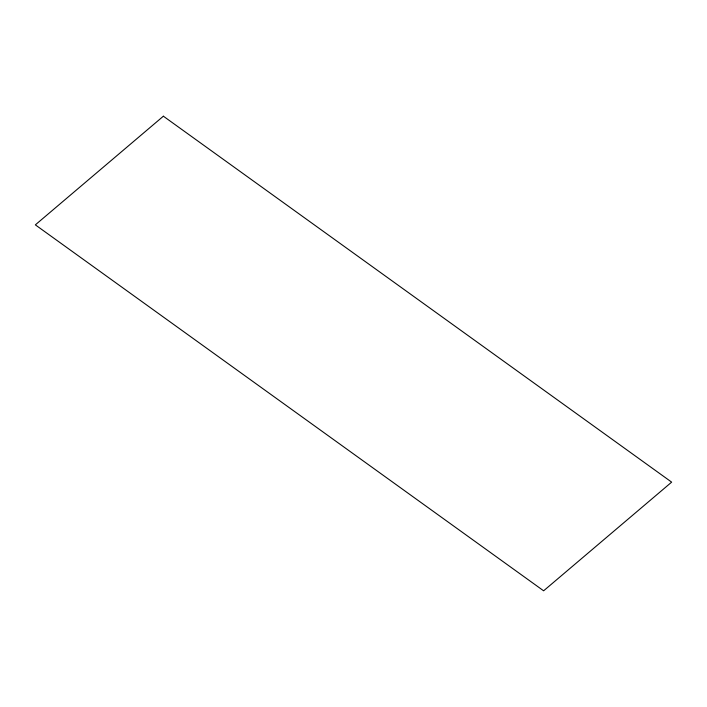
<?xml version="1.0" encoding="UTF-8"?>
<svg xmlns="http://www.w3.org/2000/svg" width="707" height="707" viewBox="0 0 707 707"><rect width="100%" height="100%" fill="white"/><g stroke="black" fill="none" stroke-linecap="round" stroke-linejoin="round"><path stroke-width="1.06" d="M163.379 116.204L35.35 224.861L543.621 590.796L671.65 482.139L163.379 116.204"/></g></svg>
